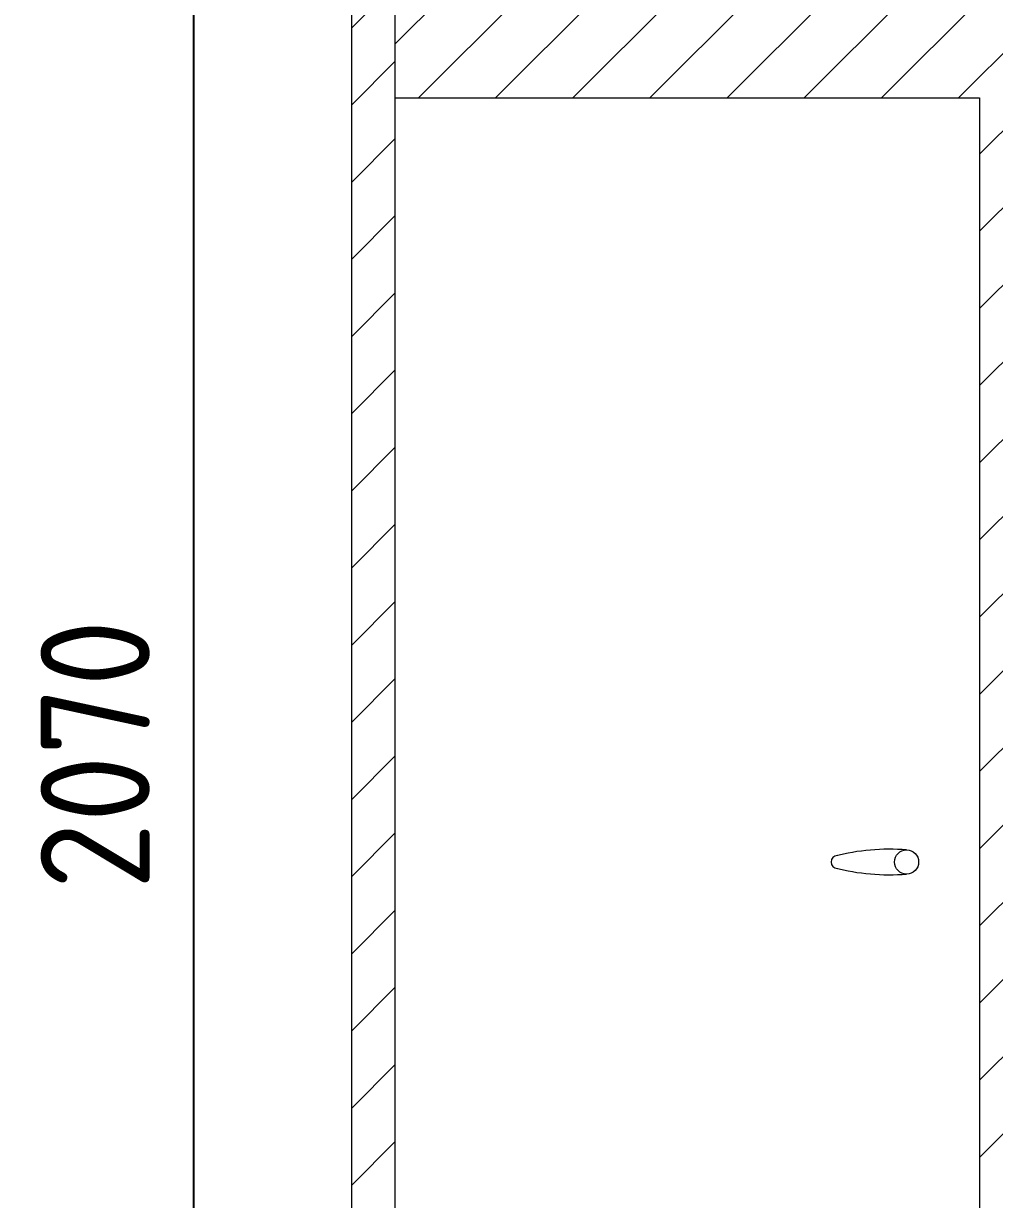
# Model space of a CAD drawing. Header units: millimetres. Extents: x -96603 to 124772, y -7961 to 11116.
# Drawn here: x 5565 to 6677, y 3863 to 5210 of the extents above; entities that cross this region are included whole.
import ezdxf

# ---------------------------------------------------------------- set-up
doc = ezdxf.new("R2010")
doc.units = ezdxf.units.MM
doc.linetypes.add('HIDDEN', pattern=[9.525, 6.35, -3.175])
doc.layers.get('0').update_dxf_attribs({"lineweight": 15})
for name, color, linetype, lineweight in [('D', 3, 'Continuous', 13), ('H', 2, 'HIDDEN', 15), ('S', 4, 'Continuous', 15)]:
    doc.layers.add(name, color=color, linetype=linetype, lineweight=lineweight)
doc.styles.add('STU25', font='isocp2.shx')
doc.dimstyles.new('STU25', dxfattribs={"dimscale": 50, "dimtxt": 2.5, "dimasz": 2, "dimexe": 0.6, "dimexo": 1, "dimgap": 1, "dimtad": 1, "dimdsep": 46, "dimtxsty": 'STU25', "dimcen": 2, "dimazin": 2, "dimtfac": 1, "dimtmove": 0, "dimatfit": 3, "dimfxl": 0, "dimtolj": 1, "dimtzin": 0, "dimarcsym": 0})

# ---------------------------------------------------------------- blocks, each defined once
blk = doc.blocks.new('*D6')
at = {"layer": 'D', "color": 0, "lineweight": -2}
for p, q in [((6740.9, 5407.6), (5729.6, 5407.6)), ((5759.6, 5307.6), (5759.6, 3437.6)), ((5940.9, 3337.6), (5729.6, 3337.6))]:
    blk.add_line(p, q, dxfattribs=at)
at = {"layer": 'D', "color": 0}
for points in [[(5742.9, 5307.6), (5776.3, 5307.6), (5759.6, 5407.6)], [(5742.9, 3437.6), (5776.3, 3437.6), (5759.6, 3337.6)]]:
    blk.add_solid(points, dxfattribs=at)
at = {"layer": 'Defpoints', "color": 0}
for p in [(6790.9, 5407.6), (5759.6, 3337.6), (5990.9, 3337.6)]:
    blk.add_point(p, dxfattribs=at)
at = {"layer": 'D', "color": 0, "insert": (5647.1, 4372.6), "char_height": 125, "attachment_point": 5, "rotation": 90, "style": 'STU25'}
blk.add_mtext('\\A1;2070', dxfattribs=at)

msp = doc.modelspace()

# ---------------------------------------------------------------- hatches: boundary and pattern name
at = {"layer": 'D'}
h = msp.add_hatch(dxfattribs=at)
h.set_pattern_fill('ANSI31', color=256, scale=500, style=0)
h.set_pattern_definition([(45, (366496.534, 10901.3), (-44.194174, 44.194174), [])])
h.paths.add_polyline_path([(5990.931, 6597.649), (9330.931, 6597.649), (9330.931, 5124.584), (8661.715, 5124.584), (8661.715, 3337.649), (8530.931, 3337.649), (8530.931, 3367.649), (8530.931, 3667.649), (8530.931, 5417.649), (7370.931, 5417.649), (6790.931, 5417.649), (6790.931, 3367.649), (6790.931, 3337.649), (6660.146, 3337.649), (6660.146, 5124.584), (5990.931, 5124.584)])
at = {"layer": 'H', "ltscale": 5}
h = msp.add_hatch(dxfattribs=at)
h.set_pattern_fill('ANSI31', color=256, scale=500, style=0)
h.set_pattern_definition([(45, (144807.82, 13080.46), (-44.194174, 44.194174), [])])
h.paths.add_polyline_path([(9330.931, 3337.649), (9330.931, 6597.649), (9380.931, 6597.649), (9380.931, 3287.649), (5940.931, 3287.649), (5940.931, 6597.649), (5990.931, 6597.649), (5990.931, 3337.649)])

# ---------------------------------------------------------------- linework, layer by layer
for p, q in [((5990.931, 5124.584), (6660.146, 5124.584)), ((6660.146, 5124.584), (6660.146, 3337.649))]:
    msp.add_line(p, q)
msp.add_circle((6576.523, 4249.482), 13.838)
for centre, radius, start, end in [((6497.507, 4249.482), 7.438, 92.871294, 267.128706), ((6556.893, 4011.6), 252.485, 85.540935, 104.343446), ((6556.893, 4487.365), 252.485, 255.656554, 274.459065)]:
    msp.add_arc(centre, radius, start, end)
at = {"layer": 'S'}
for p, q in [((5940.931, 3287.649), (5940.931, 6597.649)), ((5990.931, 3337.649), (5990.931, 6597.649))]:
    msp.add_line(p, q, dxfattribs=at)

# ---------------------------------------------------------------- dimensions: what is measured, and where the dimension line sits
at = {"layer": 'D'}
dim = msp.add_linear_dim(base=(5759.592, 3337.649), p1=(6790.931, 5407.649), p2=(5990.931, 3337.649), angle=90, dimstyle='STU25', dxfattribs=at)
dim.commit()
dim.dimension.update_dxf_attribs({"geometry": '*D6', "text_midpoint": (5759.592, 4372.649), "dimtype": 160})

doc.saveas('drawing.dxf')
